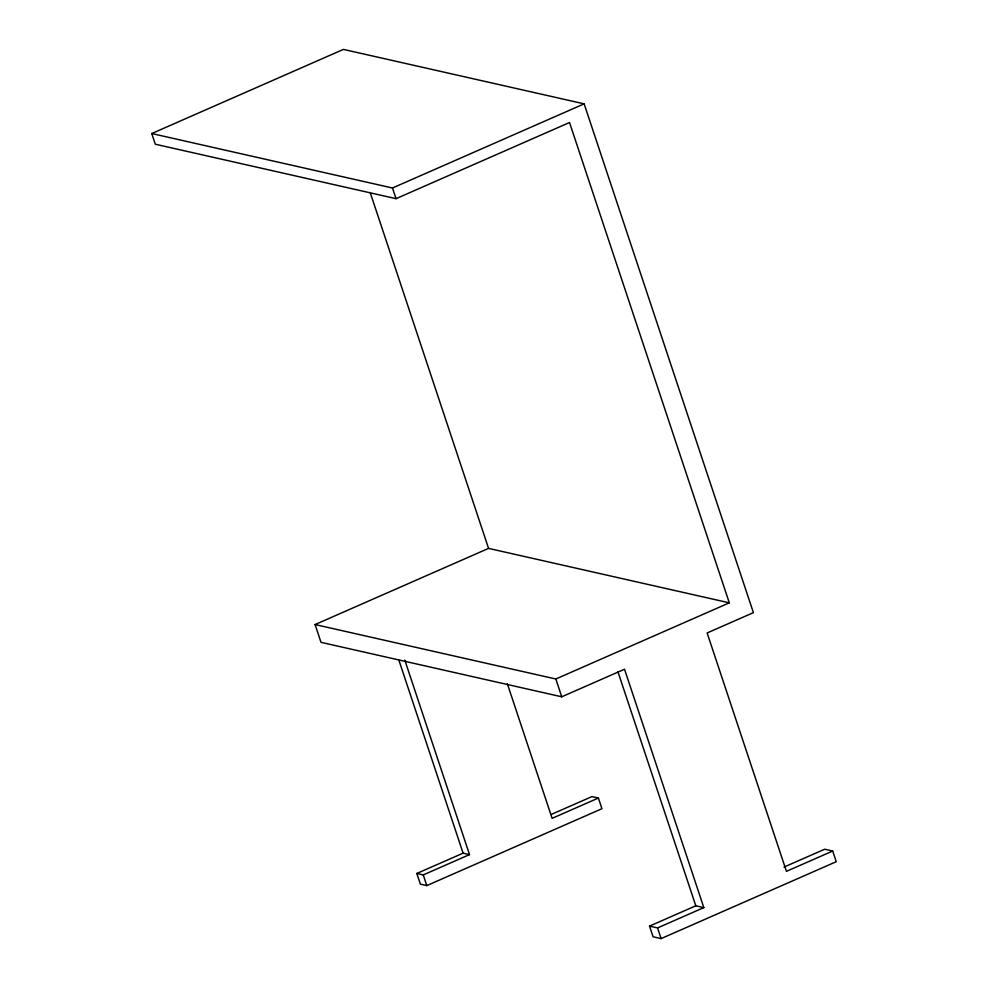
<?xml version="1.0" encoding="UTF-8"?>
<svg xmlns="http://www.w3.org/2000/svg" width="988" height="988" viewBox="0 0 988 988"><rect width="100%" height="100%" fill="white"/><g stroke="black" fill="none" stroke-linecap="round" stroke-linejoin="round"><path stroke-width="1.48" d="M151.757 133.541L343.404 49.4L584.143 103.851L753.399 612.646L707.136 632.962L786.436 871.342L832.699 851.039L836.243 861.709L661.108 938.6L653.093 936.785L649.536 926.114L695.799 905.798L703.827 907.614L624.527 669.234L561.74 696.799L321.001 642.336L315.086 624.552L488.566 548.389L729.305 602.841L569.52 122.512L396.04 198.674L155.301 144.211L151.757 133.541L392.483 188.004L584.143 103.851M315.086 624.552L555.824 679.003L729.305 602.841M551.304 814.433L591.96 796.587L598.382 798.032L601.939 808.703L426.804 885.594L420.382 884.149L416.825 873.466L463.088 853.163L469.51 854.608L404.808 660.095M416.825 873.466L423.247 874.923L469.51 854.608M598.382 798.032L552.119 818.348L507.363 683.795M784.015 867.069L824.671 849.223L832.699 851.039M649.536 926.114L657.563 927.93L703.827 907.614M617.957 671.803L695.799 905.798M657.563 927.93L661.108 938.6M392.483 188.004L396.04 198.674M555.824 679.003L561.74 696.799M370.191 192.524L488.566 548.389M398.868 660.108L463.088 853.163M423.247 874.923L426.804 885.594"/></g></svg>
